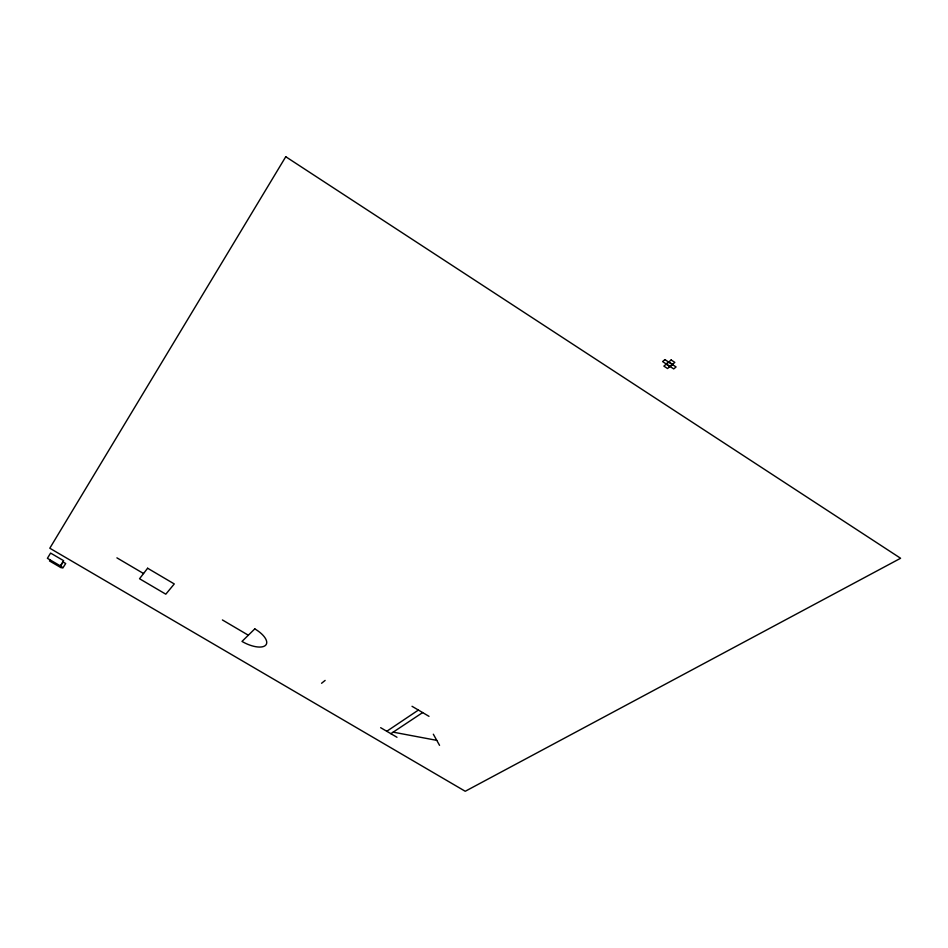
<?xml version="1.0" encoding="UTF-8"?>
<svg xmlns="http://www.w3.org/2000/svg" width="948" height="948" viewBox="0 0 948 948"><rect width="100%" height="100%" fill="white"/><g stroke="black" fill="none" stroke-linecap="round" stroke-linejoin="round"><path stroke-width="1.42" d="M50.114 559.913L49.474 560.943L61.193 567.781L61.845 566.762L47.4 558.313L50.588 553.075L63.646 560.706L60.364 565.873M666.266 363.996L668.589 362.029M670.07 366.497L672.405 364.542M321.562 683.283L325.117 680.427M386.772 731.287L418.4 710.064M390.86 733.681L422.642 712.576M393.171 732.152L436.755 740.352M116.912 557.851L143.551 573.528M222.401 619.945L248.329 635.219M380.646 727.685L396.987 737.271M412.024 706.296L428.994 716.332M668.814 361.946L672.488 364.364M666.183 364.162L669.857 366.58M433.331 734.214L439.552 745.341M285.763 156.728L49.806 548.228L465.243 791.272L900.6 558.265L285.763 156.728M63.101 562.01L60.234 566.513L62.817 568.03L65.696 563.527L63.101 562.01M147.615 568.231L139.546 578.742L165.805 594.183L174.278 583.944L147.615 568.231M254.799 628.88L241.989 641.429A20.169 8.591 27 0 0 265.594 645.28A20.169 8.591 27 0 0 254.799 628.88M664.915 359.6L662.593 361.579L673.732 368.914L676.078 366.959L664.915 359.6M671.148 359.967L663.873 366.118L667.534 368.523L674.822 362.397L671.148 359.967"/></g></svg>
